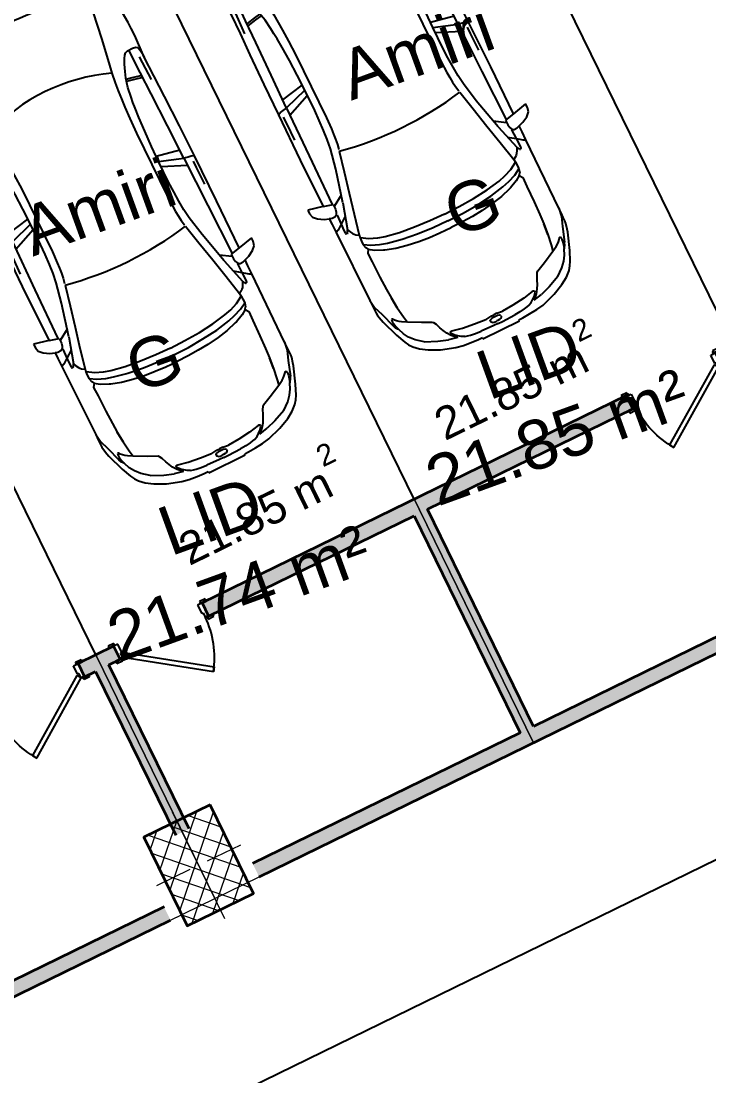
# Model space of a CAD drawing. Header units: metres. Extents: x 7511783 to 7512372, y 4692307 to 4692611.
# Drawn here: x 7512224.05 to 7512229.63, y 4692473.66 to 4692482.22 of the extents above; entities that cross this region are included whole.
import ezdxf

# ---------------------------------------------------------------- set-up
doc = ezdxf.new("R2010")
doc.units = ezdxf.units.M
doc.layers.get('0').update_dxf_attribs({"lineweight": 0})
for name, color, linetype, lineweight in [('A - Fill Zone_Pen_No__156', 165, 'Continuous', 0), ('A - Muret', 7, 'Continuous', 0), ('A - Muret_Pen_No__102', 254, 'Continuous', 0), ('A - Muret_Pen_No__7', 7, 'Continuous', 0), ('A - Pllaka Themel', 7, 'Continuous', 0), ('A - Pllaka Themel_Pen_No__42', 8, 'Continuous', 0), ('A - Shtyllat', 7, 'Continuous', 0), ('A -Polyline_Pen_No__42', 8, 'Continuous', 0), ('ARCHICAD Doors_Pen_No__42', 8, 'Continuous', 0), ('garazhat-netw-amiri - b2', 20, 'Continuous', 0), ('Interior - Furniture _Pen_No__42', 8, 'Continuous', 0), ('Structural - Bearing', 7, 'Continuous', 0), ('Structural - Bearing_Pen_No__20', 1, 'Continuous', 0), ('Structural - Bearing_Pen_No__21', 7, 'Continuous', 0)]:
    doc.layers.add(name, color=color, linetype=linetype, lineweight=lineweight)
doc.styles.add('GENERATED_STYLE_2', font='arialbd.ttf')
doc.styles.get("Standard").update_dxf_attribs({"font": 'arial.ttf'})

# ---------------------------------------------------------------- blocks, each defined once
blk = doc.blocks.new('Slab_2', base_point=(27550, -20500.83535421407))
at = {"layer": 'A - Pllaka Themel_Pen_No__42', "color": 8, "linetype": 'Continuous', "lineweight": 25, "flags": 128}
blk.add_lwpolyline([(27550, -20500.83535421407), (52100, -20500.83535421407), (52100, 1500), (27550, 1500)], close=True, dxfattribs=at)
blk = doc.blocks.new('Door 22')
at = {"layer": 'ARCHICAD Doors_Pen_No__42', "color": 8, "linetype": 'Continuous', "lineweight": 25}
for p, q in [((-260.3921784050518, 393.9747868736185), (-237.4491209510099, 426.7408686451782)), ((349.0569425459581, -32.76608177155968), (-260.3921784050518, 393.9747868736185)), ((-237.4491209510099, 426.7408686451782), (371.9999999999999, 0)), ((-387, 23.99999999999998), (-437, 23.99999999999998)), ((-437, 23.99999999999998), (-437, 4.99999999999999)), ((-437, 4.99999999999999), (-387, 4.99999999999999)), ((-400, 4.99999999999999), (-437, 4.99999999999999)), ((-400, 4.99999999999999), (-437, 4.99999999999999)), ((-375, 4.99999999999999), (-400, 4.99999999999999)), ((-400, 4.99999999999999), (-400, 0)), ((-400, 0), (-400, 4.99999999999999)), ((-400, 0), (-400, 4.99999999999999)), ((-400, 0), (-375, 0)), ((-372.0000000000001, 0), (-400, 0)), ((-400, 0), (-400, -115)), ((-400, -115), (-400, 0)), ((-400, -115), (-400, 0)), ((-387, 4.99999999999999), (-387, 23.99999999999998)), ((-375, 0), (-375, 4.99999999999999)), ((-372.0000000000001, -40), (-372.0000000000001, 0)), ((371.9999999999999, 0), (349.0569425459581, -32.76608177155968)), ((400, 0), (372.0000000000001, 0)), ((372.0000000000001, 0), (372.0000000000001, -40)), ((400, 4.99999999999999), (375, 4.99999999999999)), ((375, 4.99999999999999), (375, 0)), ((375, 0), (400, 0)), ((437, 23.99999999999998), (387, 23.99999999999998)), ((387, 23.99999999999998), (387, 4.99999999999999)), ((387, 4.99999999999999), (437, 4.99999999999999)), ((400, 0), (400, 4.99999999999999)), ((400, 0), (400, 4.99999999999999)), ((400, 0), (400, 4.99999999999999)), ((400, 4.99999999999999), (437, 4.99999999999999)), ((400, 4.99999999999999), (437, 4.99999999999999)), ((400, -115), (400, 0)), ((400, -115), (400, 0)), ((400, -115), (400, 0)), ((437, 4.99999999999999), (437, 23.99999999999998)), ((-360, -40), (-372.0000000000001, -40)), ((-360, -115), (-360, -40)), ((372.0000000000001, -40), (360, -40)), ((360, -40), (360, -115)), ((-387, -115), (-437, -115)), ((-437, -115), (-437, -134)), ((-400, -115), (-437, -115)), ((-400, -115), (-437, -115)), ((-437, -134), (-387, -134)), ((-400, -115), (-360, -115)), ((-387, -134), (-387, -115)), ((360, -115), (400, -115)), ((437, -115), (387, -115)), ((387, -115), (387, -134)), ((387, -134), (437, -134)), ((400, -115), (437, -115)), ((400, -115), (437, -115)), ((437, -134), (437, -115))]:
    blk.add_line(p, q, dxfattribs=at)
blk.add_arc((371.9999999999999, 0), 744, 145, 180, dxfattribs=at)
blk = doc.blocks.new('Door 22_2')
at = {"layer": 'ARCHICAD Doors_Pen_No__42', "color": 8, "linetype": 'Continuous', "lineweight": 25}
for p, q in [((-260.3921784050518, 393.9747868736185), (-237.4491209510099, 426.7408686451782)), ((349.0569425459581, -32.76608177155968), (-260.3921784050518, 393.9747868736185)), ((-237.4491209510099, 426.7408686451782), (371.9999999999999, 0)), ((-437, 0), (-437, 19)), ((-437, 19), (-387, 19)), ((-387, 0), (-437, 0)), ((-400, 0), (-437, 0)), ((-400, 0), (-437, 0)), ((-372.0000000000001, 0), (-400, 0)), ((-400, 0), (-400, -115)), ((-400, 0), (-400, -115)), ((-400, 0), (-400, -115)), ((-387, 19), (-387, 0)), ((-372.0000000000001, -40), (-372.0000000000001, 0)), ((371.9999999999999, 0), (349.0569425459581, -32.76608177155968)), ((400, 0), (372.0000000000001, 0)), ((372.0000000000001, 0), (372.0000000000001, -40)), ((387, 19), (437, 19)), ((387, 0), (387, 19)), ((437, 0), (387, 0)), ((400, -115), (400, 0)), ((400, 0), (400, -115)), ((400, 0), (400, -115)), ((400, 0), (437, 0)), ((400, 0), (437, 0)), ((437, 19), (437, 0)), ((-360, -40), (-372.0000000000001, -40)), ((-360, -115), (-360, -40)), ((372.0000000000001, -40), (360, -40)), ((360, -40), (360, -115)), ((-437, -138.9999999999999), (-437, -120)), ((-437, -120), (-387, -120)), ((-400, -120), (-437, -120)), ((-400, -120), (-437, -120)), ((-387, -138.9999999999999), (-437, -138.9999999999999)), ((-400, -120), (-400, -115)), ((-400, -115), (-375, -115)), ((-400, -115), (-360, -115)), ((-400, -115), (-400, -120)), ((-400, -115), (-400, -120)), ((-375, -120), (-400, -120)), ((-387, -120), (-387, -138.9999999999999)), ((-375, -115), (-375, -120)), ((360, -115), (400, -115)), ((375, -120), (375, -115)), ((375, -115), (400, -115)), ((400, -120), (375, -120)), ((387, -120), (437, -120)), ((387, -138.9999999999999), (387, -120)), ((437, -138.9999999999999), (387, -138.9999999999999)), ((400, -115), (400, -120)), ((400, -115), (400, -120)), ((400, -115), (400, -120)), ((400, -120), (437, -120)), ((400, -120), (437, -120)), ((437, -120), (437, -138.9999999999999))]:
    blk.add_line(p, q, dxfattribs=at)
blk.add_arc((371.9999999999999, 0), 744, 145, 180, dxfattribs=at)
blk = doc.blocks.new('Wall_6', base_point=(37900, -16800.83534970144))
at = {"layer": 'A - Muret_Pen_No__102', "linetype": 'Continuous', "lineweight": 0}
for points in [[(41540.00005364424, -16800.83535141927), (41540.00005364424, -16920.83534970144), (41859.99999988948, -16920.83534970144), (41859.99999988948, -16800.83535141927)], [(46489.99998278386, -16800.83535141927), (42660.00001302424, -16800.83535141927), (42660.00001302424, -16920.83534970144), (46489.99998278386, -16920.83534970144)]]:
    blk.add_hatch(color=254, dxfattribs=at).paths.add_polyline_path(points)
at = {"layer": 'A - Muret_Pen_No__7', "color": 7, "linetype": 'Continuous', "lineweight": 35}
for p, q in [((41540, -16800.83534970144), (41577, -16800.83534970144)), ((41540, -16800.83534970144), (41540, -16915.83534970144)), ((41860, -16800.83534970144), (41823, -16800.83534970144)), ((41860, -16800.83534970144), (41860, -16915.83534970144)), ((42660, -16800.83534970144), (42696.99999999999, -16800.83534970144)), ((42660, -16800.83534970144), (42660, -16915.83534970144)), ((46490, -16800.83534970144), (46453, -16800.83534970144)), ((46490, -16805.83534970144), (46490, -16800.83534970144)), ((46490, -16920.83534970144), (46490, -16805.83534970144)), ((41540, -16915.83534970144), (41540, -16920.83534970144)), ((41540, -16920.83534970144), (41577, -16920.83534970144)), ((41860, -16920.83534970144), (41823, -16920.83534970144)), ((41860, -16915.83534970144), (41860, -16920.83534970144)), ((42660, -16915.83534970144), (42660, -16920.83534970144)), ((42660, -16920.83534970144), (42696.99999999999, -16920.83534970144)), ((46490, -16920.83534970144), (46453, -16920.83534970144))]:
    blk.add_line(p, q, dxfattribs=at)
at = {"layer": 'A - Muret_Pen_No__7', "color": 7, "linetype": 'Continuous', "lineweight": 35, "flags": 128}
for points in [[(41860.00003576282, -16800.83534970144), (41540.00005364424, -16800.83534970144)], [(46490.00009834775, -16800.83534970144), (42659.99999105929, -16800.83534970144)], [(41540.00005364424, -16920.83534970144), (41640, -16920.83534970144)], [(41760, -16920.83534970144), (41860.00003576282, -16920.83534970144)], [(42659.99999105929, -16920.83534970144), (44515, -16920.83534970144)], [(44635, -16920.83534970144), (46490.00009834775, -16920.83534970144)]]:
    blk.add_lwpolyline(points, dxfattribs=at)
at = {"layer": 'ARCHICAD Doors_Pen_No__42', "color": 8, "linetype": 'Continuous', "lineweight": 25, "xscale": -1, "zscale": 1000, "rotation": 180}
for name, p in [('Door 22', (41140, -16915.83534970144)), ('Door 22_2', (46890, -16920.83534970144))]:
    blk.add_blockref(name, p, dxfattribs=at)
at = {"layer": 'ARCHICAD Doors_Pen_No__42', "color": 8, "linetype": 'Continuous', "lineweight": 25, "zscale": 1000, "rotation": 180}
blk.add_blockref('Door 22', (42260, -16915.83534970144), dxfattribs=at)
blk = doc.blocks.new('Wall_8', base_point=(41700, -16800.83534970144))
at = {"layer": 'A - Muret_Pen_No__102', "linetype": 'Continuous', "lineweight": 0}
blk.add_hatch(color=254, dxfattribs=at).paths.add_polyline_path([(41640, -16920.83534970144), (41640, -18400.83597085249), (41760, -18400.83597085249), (41760, -16920.83534970144)])
at = {"layer": 'A - Muret_Pen_No__7', "color": 7, "linetype": 'Continuous', "lineweight": 35, "flags": 128}
for points in [[(41640, -16920.83534970144), (41640, -18400.83597085249)], [(41760, -18400.83597085249), (41760, -16920.83534970144)]]:
    blk.add_lwpolyline(points, dxfattribs=at)
blk = doc.blocks.new('Wall_9', base_point=(44575, -16800.83534970144))
at = {"layer": 'A - Muret_Pen_No__102', "linetype": 'Continuous', "lineweight": 0}
blk.add_hatch(color=254, dxfattribs=at).paths.add_polyline_path([(44515, -16920.83534970144), (44515, -18880.83534970144), (44635, -18880.83534970144), (44635, -16920.83534970144)])
at = {"layer": 'A - Muret_Pen_No__7', "color": 7, "linetype": 'Continuous', "lineweight": 35, "flags": 128}
for points in [[(44515, -16920.83534970144), (44515, -18880.83534970144)], [(44635, -18880.83534970144), (44635, -16920.83534970144)]]:
    blk.add_lwpolyline(points, dxfattribs=at)
blk = doc.blocks.new('Wall_36', base_point=(28500.00000000001, -19000.83534970144))
at = {"layer": 'A - Muret_Pen_No__102', "linetype": 'Continuous', "lineweight": 0}
for points in [[(41299.99994887647, -18880.83533003146), (38700, -18880.83533003146), (38700, -19000.83597085249), (41299.99994887647, -19000.83597085249)], [(42099.99999057299, -18880.83533003146), (42099.99999057299, -19000.83597085249), (47049.99995306129, -19000.83597085249), (47049.99995306129, -18880.83533003146)]]:
    blk.add_hatch(color=254, dxfattribs=at).paths.add_polyline_path(points)
at = {"layer": 'A - Muret_Pen_No__7', "color": 7, "linetype": 'Continuous', "lineweight": 35, "flags": 128}
for points in [[(41300, -18880.83534970144), (38700, -18880.83534970144)], [(44515, -18880.83534970144), (42100, -18880.83534970144)], [(47050, -18880.83534970144), (44635, -18880.83534970144)], [(38700.00000000001, -19000.83534970144), (41300.00000000002, -19000.83534970144)], [(42100.00000000001, -19000.83534970144), (47050.00000000002, -19000.83534970144)]]:
    blk.add_lwpolyline(points, dxfattribs=at)
blk = doc.blocks.new('Column_40', base_point=(-63790.96833503789, 193236.8082159659))
at = {"layer": 'Structural - Bearing', "linetype": 'Continuous', "lineweight": 0}
h = blk.add_hatch(dxfattribs=at)
h.set_pattern_fill('CONCRETE_BLOCK', color=18, style=0, pattern_type=2)
h.set_pattern_definition([(44.99999999999998, (0, 0), (-91.92387818248316, 91.92387818248324), []), (135.0000000000001, (0, 0), (91.9238781824829, 91.92387818248349), [])])
h.paths.add_polyline_path([(-63490.96833503789, 193636.8082159659), (-64090.96833503788, 193636.8082159659), (-64090.96833503788, 192836.8082159659), (-63490.96833503789, 192836.8082159659)])
at = {"layer": 'Structural - Bearing_Pen_No__20', "color": 1, "linetype": 'Continuous', "lineweight": 0}
for p, q in [((-63790.96833503789, 193316.8082159659), (-63790.96833503789, 193716.8082159659)), ((-63870.96833503788, 193236.8082159659), (-64170.96833503788, 193236.8082159659)), ((-63710.96833503789, 193236.8082159659), (-63410.96833503788, 193236.8082159659)), ((-63790.96833503789, 193156.8082159659), (-63790.96833503789, 192756.8082159659))]:
    blk.add_line(p, q, dxfattribs=at)
blk.add_point((-63790.96833503789, 193236.8082159659), dxfattribs=at)
at = {"layer": 'Structural - Bearing_Pen_No__21', "color": 7, "linetype": 'Continuous', "lineweight": 35, "flags": 128}
blk.add_lwpolyline([(-63490.96833503789, 193636.8082159659), (-64090.96833503788, 193636.8082159659), (-64090.96833503788, 192836.8082159659), (-63490.96833503789, 192836.8082159659)], close=True, dxfattribs=at)
blk = doc.blocks.new('Car 05 22')
at = {"layer": 'Interior - Furniture _Pen_No__42', "color": 8, "linetype": 'Continuous', "lineweight": 25}
for p, q in [((1961.117547741, 983.221158223), (1928.938242309, 983.221158223)), ((1928.938242309, 983.221158223), (1957.843908175, 858.0544967500001)), ((1996.903176747, 974.9060932165999), (1961.117547741, 983.221158223)), ((2026.89661068, 945.007687052), (1996.903176747, 974.9060932165999)), ((2054.5732194, 897.577022836), (2026.89661068, 945.007687052)), ((856.5325990199999, 856.169707455), (590.7241636140001, 851.6786068920001)), ((1129.8609284, 858.5331077519999), (856.5325990199999, 856.169707455)), ((1129.8609284, 858.5331077519999), (1120.69723063, 838.160005195)), ((1536.1071561, 860.3802508980001), (1129.8609284, 858.5331077519999)), ((1957.843908175, 858.0544967500001), (1536.1071561, 860.3802508980001)), ((1957.84390817, 858.0544967500001), (1977.22141076, 777.427813481)), ((2067.91700908, 857.6794056350001), (2054.5732194, 897.577022836)), ((2119.91703998, 857.4374531180001), (2067.91700908, 857.6794056350001)), ((2075.28112592, 835.6608695470001), (2067.91700908, 857.6794056350001)), ((2193.165590015, 856.4504063259001), (2119.91703998, 857.4374531180001)), ((2182.27381684, 834.081841238), (2193.16559002, 856.4504063260001)), ((2808.01466132, 852.5547640039999), (2193.165590015, 856.4504063259001)), ((-706.3378894982, 775.7872218095), (-757.6903274910002, 747.022066986)), ((-585.227090103, 801.027979058), (-706.3378894982, 775.7872218095)), ((-626.571782751, 772.4860242179999), (-664.8727541800001, 760.961322365)), ((-594.8871138119998, 778.4895580349998), (-626.571782751, 772.4860242179999)), ((-483.1389679684001, 817.2581826864), (-585.227090103, 801.027979058)), ((-372.3345973750002, 830.229933465), (-483.1389679684001, 817.2581826864)), ((-251.752794228, 841.043733947), (-372.3345973750002, 830.229933465)), ((-168.2198443133, 844.6061713611999), (-251.752794228, 841.043733947)), ((-78.35772569479998, 850.6357850930001), (-168.2198443133, 844.6061713611999)), ((-24.036324899, 852.2918850640001), (-78.35772569479998, 850.6357850930001)), ((40.3182760438, 852.3336850629998), (-24.036324899, 852.2918850640001)), ((230.8030912739, 845.5192631063), (40.3182760438, 852.3336850629998)), ((124.560977278, 791.3967861309999), (129.0398444, 820.4687779309999)), ((125.693926866, 743.8968737240001), (124.560977278, 791.3967861309999)), ((129.0398444, 820.4687779309999), (138.886242882, 832.3883788069998)), ((138.886242882, 832.3883788069998), (165.168377873, 840.275885275)), ((165.168377873, 840.275885275), (194.733578306, 844.324685204)), ((194.733578306, 844.324685204), (230.803091274, 845.519263106)), ((210.873013229, 809.2317387879999), (418.0703055720001, 816.1926024380003)), ((400.0158099590001, 847.596806379), (230.8030912739, 845.5192631063)), ((590.7241636140001, 851.6786068920001), (400.0158099590001, 847.596806379)), ((1108.59023357, 773.98329714), (813.627009446, 769.327996556)), ((1036.25651944, 772.8416796290002), (996.5002997029998, 578.7916468290002)), ((1041.96657906, 578.0240872360001), (1107.56627095, 773.967136299)), ((1173.32542975, 774.895061201), (1090.33970038, 577.89253068)), ((1115.14443198, 808.948201529), (1108.59023357, 773.98329714)), ((1108.59023357, 773.98329714), (1537.61805657, 780.025947399)), ((1119.51383092, 833.2672045809999), (1115.14443198, 808.948201529)), ((1120.16623076, 836.3248049650001), (1119.51383092, 833.2672045809999)), ((1120.69723063, 838.160005195), (1120.16623076, 836.3248049650001)), ((1162.63563846, 830.4777734580001), (1220.13025657, 829.0713745190002)), ((1220.13025657, 829.0713745190002), (1369.65750367, 831.489072695)), ((1537.61805657, 780.025611521), (1974.99295641, 786.0764425990001)), ((1939.15395607, 686.22492547), (1995.917261, 777.427813481)), ((1977.22141076, 777.427813481), (2019.59119012, 777.427813481)), ((2019.59119012, 777.427813481), (2044.48611622, 783.069509224)), ((2044.48611622, 783.069509224), (2063.35562216, 792.2740022800001)), ((2063.35562216, 792.2740022800001), (2070.42572439, 799.8521965630001)), ((2068.68333559, 787.696981005), (2065.39356605, 794.4584027669999)), ((2068.68333559, 787.696981005), (2148.02030692, 790.4828861469999)), ((2070.42572439, 799.8521965630001), (2075.2191259, 809.3983893609999)), ((2075.2191259, 809.3983893609999), (2075.28112592, 835.6608695470001)), ((2106.51930118, 732.1586113790001), (2148.02030692, 790.4828861469999)), ((2148.02030692, 790.4828861469999), (2166.81146925, 813.814537484)), ((2148.02030692, 790.4828861469999), (2205.61920777, 792.204186117)), ((2166.81146925, 813.814537484), (2182.27381684, 834.081841238)), ((2205.61920777, 792.204186117), (2227.21980808, 791.0038861380001)), ((2234.36910819, 773.9630864369999), (2226.59190807, 769.8828865080001)), ((2227.21980808, 791.0038861380001), (2232.61990816, 790.029986155)), ((2232.61990816, 790.029986155), (2237.93539134, 787.2871225249999)), ((2238.46067648, 776.864360243), (2234.36910819, 773.9630864369999)), ((2240.81890828, 784.03918626), (2237.93539134, 787.2871225249999)), ((2238.46067648, 776.864360243), (2240.85090828, 780.5209863219999)), ((2240.85090828, 780.5209863219999), (2240.81890828, 784.03918626)), ((2855.711363900001, 852.6327640009998), (2808.01466132, 852.5547640039999)), ((2808.01466132, 852.5547640039999), (2876.86636504, 843.317264394)), ((2891.44016583, 852.5287640049999), (2855.711363900001, 852.6327640009998)), ((2876.86636504, 843.317264394), (2954.16376923, 813.731165643)), ((2922.51356751, 852.034364026), (2891.44016583, 852.5287640049999)), ((2904.11849592, 832.8863289209997), (2905.06820589, 832.8379901159999)), ((2945.17226874, 849.4061641369999), (2922.51356751, 852.034364026)), ((2989.61447115, 839.6482645490003), (2945.17226874, 849.4061641369999)), ((2954.16376923, 813.731165643), (3075.78877375, 774.6896785450001)), ((3013.55027244, 833.064864827), (2989.61447115, 839.6482645490003)), ((3154.26138006, 782.5577669589998), (3013.55027244, 833.064864827)), ((3100.48402088, 763.1120866269999), (3075.78877375, 774.6896785450001)), ((3235.883818752, 747.6101556219), (3154.26138006, 782.5577669589998)), ((-784.8200333720001, 721.8124613509999), (-815.0478655078, 667.7598955197002)), ((-757.6903274910002, 747.022066986), (-784.8200333720001, 721.8124613509999)), ((-729.425104913, 716.3992494200002), (-750.577082573, 669.7773949330001)), ((-701.0941271610001, 743.2591195180001), (-729.425104913, 716.3992494200002)), ((-664.8727541800001, 760.961322365), (-701.0941271610001, 743.2591195180001)), ((327.3887276080001, 761.920895626), (125.394377448, 756.455747737)), ((132.429139117, 722.8048827370001), (125.693926866, 743.8968737240001)), ((146.670770152, 710.6062742990001), (132.429139117, 722.8048827370001)), ((171.252864179, 696.6287725440001), (146.670770152, 710.6062742990001)), ((212.566754139, 676.5412700230002), (171.252864179, 696.6287725440001)), ((521.9507803269998, 764.6728959719999), (327.3887276080001, 761.920895626)), ((355.2943663540001, 762.315609428), (339.1227247570001, 683.1192857359999)), ((373.4006373970002, 762.5717151969999), (357.2289958010001, 683.375391506)), ((813.627009446, 769.327996556), (521.9507803269998, 764.6728959719999)), ((2000.39650233, 701.591770694), (1730.35620914, 633.8338533080002)), ((2000.39650233, 701.591770694), (2213.53100788, 762.9814866290001)), ((2122.045506540001, 659.9572884350001), (2293.79610906, 697.6509877739999)), ((2226.59190807, 769.8777067159999), (2213.53100788, 762.9814866290001)), ((2213.53100788, 762.9814866290001), (2238.34670825, 752.240186817)), ((2238.34670825, 752.240186817), (2258.53170854, 739.717487037)), ((2258.53170854, 739.717487037), (2269.0398087, 731.086787188)), ((2269.0398087, 731.086787188), (2278.83550884, 721.965087348)), ((2278.83550884, 721.965087348), (2293.79610906, 697.6509877739999)), ((2293.79610906, 697.6509877739999), (2317.1870094, 700.7385877199999)), ((2293.79610906, 697.6386630720001), (2293.79610906, 697.6509877739999)), ((2317.1870094, 700.7385877199999), (2345.74280982, 702.7498876850001)), ((2355.134199750001, 639.912801441), (2317.1870094, 700.7385877199999)), ((2345.74280982, 702.7498876850001), (2378.929310310001, 702.0184876970001)), ((2410.10490185, 649.1086815510001), (2378.929310310001, 702.0184876970001)), ((2378.929310310001, 702.0184876970001), (2410.57231077, 694.2028878339999)), ((2410.57231077, 694.2028878339999), (2410.58631694, 694.1782473540001)), ((2428.73881104, 681.7061880529999), (2410.57231077, 694.2028878339999)), ((2428.73881104, 681.7061880529999), (2457.25830016, 700.035535323)), ((2457.25830016, 700.035535323), (2535.4819126, 697.9905877680001)), ((2535.422612600001, 697.9916562040003), (2673.21491462, 695.5089878119999)), ((2535.46586986, 697.9894090810001), (2535.4819126, 697.988971943)), ((2673.21491462, 695.5089878119999), (2787.200816290001, 691.4809878819998)), ((2787.200816290001, 691.4809878819998), (2868.415817480001, 687.223087957)), ((2868.395882330001, 687.22488671), (2959.72331881, 678.984388101)), ((2959.72331881, 678.984388101), (2868.415817480001, 687.1969879569999)), ((3022.47491973, 758.305686711), (3023.66221975, 762.4851866380001)), ((3024.49924208, 753.7186598590001), (3022.47491973, 758.305686711)), ((3023.66221975, 762.4851866380001), (3034.64521991, 765.0503865930001)), ((3037.91041996, 743.452886971), (3024.49924208, 753.7186598590001)), ((3034.64521991, 765.0503865930001), (3046.93432009, 763.817386614)), ((3050.61522015, 730.6688871950001), (3037.91041996, 743.452886971)), ((3046.93432009, 763.817386614), (3060.9451203, 762.9292866300001)), ((3064.50712035, 714.6457874760001), (3050.61522015, 730.6688871950001)), ((3060.9451203, 762.9292866300001), (3089.85712072, 757.3861867269998)), ((3076.97452053, 697.807687771), (3064.50712035, 714.6457874760001)), ((3100.00912087, 656.556188494), (3076.97452053, 697.807687771)), ((3089.85712072, 757.3861867269998), (3108.43932099, 751.4304868319999)), ((3114.13862108, 753.3111867989999), (3100.48402088, 763.1120866269999)), ((3108.43932099, 751.4304868319999), (3122.8656212, 746.4359869189999)), ((3122.8656212, 746.4359869189999), (3114.13862108, 753.3111867989999)), ((3170.0706946, 726.5554905960001), (3122.8656212, 746.4359869189999)), ((3211.69204952, 701.0151137130001), (3170.0706946, 726.5554905960001)), ((3254.25934432, 663.1775183300001), (3211.69204952, 701.0151137130001)), ((3269.07948628, 728.3294692490001), (3235.883818752, 747.6101556219)), ((3298.56678787, 705.6390702070001), (3269.07948628, 728.3294692490001)), ((3337.33388997, 663.3806719909999), (3298.56678787, 705.6390702070001)), ((-815.0478655078, 667.7598955197002), (-855.0523550635, 511.0116477078998)), ((-768.2719792499998, 602.2788720830002), (-782.764796709, 510.0106247469999)), ((-768.2719792499998, 602.2788720830002), (-750.577082573, 669.7773949330001)), ((-764.3441764490001, 617.261773195), (-665.728145997, 623.9546285630003)), ((-665.728145997, 623.9546285630003), (-500.877431885, 634.180288886)), ((-500.877431885, 634.180288886), (-383.0238853850001, 641.9613403830001)), ((-383.0238853850001, 641.9613403830001), (-274.220886173, 631.318400078)), ((-274.220886173, 631.318400078), (-56.404854203, 600.536895199)), ((-56.404854203, 600.536895199), (145.941775497, 566.5900898169999)), ((266.3151410770001, 654.566867265), (212.566754139, 676.5412700230002)), ((319.4903281550001, 636.426864989), (266.3151410770001, 654.566867265)), ((392.7088835140001, 617.8124267930001), (319.4903281550001, 636.426864989)), ((339.1227247570001, 683.1192857359999), (329.5580559370001, 633.8673348859999)), ((357.2289958010001, 683.375391506), (346.76505809, 629.492778784)), ((474.8166917820001, 607.1053878569999), (392.7088835140001, 617.8124267930001)), ((521.3449804749999, 601.6186871690002), (474.8166917820001, 607.1053878569999)), ((569.9935686519999, 596.8381865689998), (521.3449804749999, 601.6186871690002)), ((1562.00595611, 600.596478384), (1483.8761315, 590.1361862749999)), ((1730.35620914, 633.8338533080002), (1562.00595611, 600.596478384)), ((1779.61280153, 581.7538898049997), (1952.84760406, 621.338789111)), ((1952.84760406, 621.338789111), (2122.045506540001, 659.9572884350001)), ((2379.77420337, 575.387091212), (2355.13301598, 639.9159014410001)), ((2436.02871163, 583.2244924540001), (2410.10490185, 649.1086815510001)), ((2428.77597173, 681.700745325), (2428.73881104, 681.7061880529999)), ((2428.77597173, 681.700745325), (2456.66545813, 639.8418234830003)), ((2456.66545813, 639.8418234830003), (2487.236391870001, 574.2621729599999)), ((2959.72331881, 678.984388101), (3047.2313201, 666.2002883250001)), ((3047.20992906, 666.2041971140001), (3100.00912087, 656.556188494)), ((3152.92075342, 553.873393456), (3100.00912087, 656.556188494)), ((3301.867263790001, 602.80900872), (3254.25934432, 663.1775183300001)), ((3301.867263790001, 602.80900872), (3346.015513130001, 501.4217980699999)), ((3374.49419199, 603.583974516), (3337.33388997, 663.3806719909999)), ((3418.40079436, 512.7439783509999), (3374.49419199, 603.583974516)), ((145.941775497, 566.5900898169999), (233.261172115, 552.312592089)), ((233.261172115, 552.312592089), (315.3092800730001, 541.359190513)), ((315.2936019620001, 541.3606176840001), (384.2945810830001, 535.0794906230001)), ((384.2815104790001, 535.080362318), (454.174320738, 530.4191213629999)), ((454.170282107, 530.4193907049998), (526.242583163, 526.2868907769997)), ((526.2331313149998, 526.2873073839999), (627.7018846490002, 521.814890855)), ((652.59274858, 590.9845858339997), (569.9935686519999, 596.8381865689998)), ((627.698546207, 521.8149872519999), (756.75876515, 518.0884218199999)), ((772.8388193580001, 584.9903850819998), (652.59274858, 590.9845858339997)), ((756.75876515, 518.0884218199999), (1322.62824821, 518.052230308)), ((907.2666866909999, 580.298084493), (772.8388193580001, 584.9903850819998)), ((1041.96657906, 578.0240872360001), (907.2666866909999, 580.298084493)), ((1227.79815085, 577.5186957939999), (1041.96657906, 578.0240872360001)), ((1316.09897866, 580.475793563), (1227.79815085, 577.5186957939999)), ((1403.02450604, 584.4121905939998), (1316.09897866, 580.475793563)), ((1322.62824821, 518.052230308), (1420.49779626, 521.652890858)), ((1483.8761315, 590.1361862749999), (1403.02450604, 584.4121905939998)), ((1420.49066257, 521.652523245), (1466.64156934, 524.030772681)), ((1466.62639694, 524.0299908169999), (1510.87647584, 527.594696836)), ((1510.85529759, 527.5929907539999), (1554.25309822, 533.0576906580001)), ((1554.25309822, 533.0576906580001), (1596.82961355, 540.969674969)), ((1597.28918852, 541.1774857889999), (1596.65116701, 540.8889849259999)), ((1610.72419049, 544.0665862469999), (1779.61280153, 581.7538898049997)), ((2397.334105950001, 514.2584815219999), (2379.77250853, 575.3929912130001)), ((2419.31580918, 395.7362626700001), (2397.33316008, 514.2635815229997)), ((2453.63941421, 521.616582688), (2436.02871163, 583.2244924540001)), ((2477.61661773, 401.0764635800001), (2453.63941421, 521.616582688)), ((2487.236391870001, 574.2621729599999), (2491.79934275, 562.0052962960001)), ((2491.79994982, 562.0052962960001), (2517.90263133, 477.034766618)), ((3189.62073735, 475.569766106), (3152.92075342, 553.873393456)), ((-855.0523550635, 511.0116477078998), (-874.6778528530002, 344.9579771100001)), ((-782.7621654889999, 510.027376359), (-794.5333543099999, 390.6265818930001)), ((2517.90263133, 477.034766618), (2537.54372273, 384.0810341510001)), ((3199.39883308, 466.7584630290001), (3189.62073735, 475.569766106)), ((3220.69886845, 454.388540188), (3199.39883308, 466.7584630290001)), ((3256.10680826, 439.2417534179999), (3220.67662376, 454.4014587129999)), ((3288.390194130001, 425.101248479), (3256.10680826, 439.2417534179999)), ((3346.015513130001, 501.4217980699999), (3374.297465860001, 419.557472908)), ((3457.47689648, 393.0984834030001), (3418.40079436, 512.7439783509999)), ((-874.6778528530002, 344.9579771100001), (-882.944054645, 194.680643518)), ((-794.5333543099999, 390.6265818930001), (-802.4328468090001, 258.715288008)), ((2433.73206705, 266.091642182), (2419.31580918, 395.7362626700001)), ((2493.88922012, 269.050242651), (2477.61661773, 401.0764635800001)), ((2537.54372273, 384.0810341510001), (2551.45611664, 285.6281997640001)), ((3319.36158057, 408.41284265), (3288.390194130001, 425.101248479)), ((3353.46269085, 384.2512837760001), (3319.36158057, 408.41284265)), ((3321.23357975, 370.497229407), (3320.99727986, 362.132926485)), ((3320.99727986, 362.132926485), (3338.31527228, 276.8564967000001)), ((3324.654278260001, 377.297531782), (3321.23357975, 370.497229407)), ((3328.30797666, 379.591332583), (3324.654278260001, 377.297531782)), ((3338.468372210001, 379.4523325350001), (3328.30797666, 379.591332583)), ((3363.640761200001, 357.811724976), (3338.468372210001, 379.4523325350001)), ((3377.182392130001, 359.9734848010001), (3353.46269085, 384.2512837760001)), ((3396.66521323, 315.8049103040001), (3363.640761200001, 357.811724976)), ((3391.09039087, 344.247647689), (3374.297465860001, 419.557472908)), ((3391.09039087, 344.247647689), (3377.182392130001, 359.9734848010001)), ((3468.34279707, 330.9338860280001), (3457.47689648, 393.0984834030001)), ((-802.4328468090001, 258.715288008), (-806.8131426489999, 124.936494209)), ((2441.61713002, 131.955220918), (2433.73181129, 266.093942182)), ((2503.10292147, 133.173421111), (2493.88922012, 269.050242651)), ((2551.45611664, 285.6281997640001), (2559.71041303, 193.693567653)), ((3338.31527228, 276.8564967000001), (3351.882966340001, 172.661960307)), ((3408.0703938, 289.3779877820001), (3396.66521323, 315.8049103040001)), ((3408.0703938, 289.3779877820001), (3413.77629411, 267.259988716)), ((3413.77548775, 267.2641933500001), (3418.45445829, 242.866384828)), ((3474.4914974, 263.721088865), (3468.34279707, 330.9338860280001)), ((3478.33319761, 199.917191559), (3474.4914974, 263.721088865)), ((-882.944054645, 194.680643518), (-885.3767076889999, 0)), ((2559.71041303, 193.693567653), (2564.38081099, 101.185635342)), ((3351.882966340001, 172.661960307), (3358.343763510001, 75.87012649980001)), ((3418.452194370001, 242.878189745), (3424.044894670001, 200.723791525)), ((3424.044894670001, 200.723791525), (3427.72848251, 152.023715234)), ((3479.35651311, 164.9481933352), (3478.33319761, 199.917191559)), ((-806.8131426489999, 124.936494209), (-808.0470753050001, 0)), ((2444.0197128, -0.0273000043277), (2441.61701245, 131.957220918)), ((2506.01959488, -3.86e-13), (2503.10292147, 133.173421111)), ((2564.38081099, 101.185635342), (2566.01761027, -0.00610000213065)), ((3432.36383112, 39.98011396419999), (3427.72848251, 152.023715234)), ((3489.519598210001, 164.9481933352), (3479.35651311, 164.9481933352)), ((3489.519598210001, -164.9481933352), (3489.519598210001, 164.9481933352)), ((-885.3767076889999, 0), (-882.944054645, -194.680643518)), ((-806.8131426489999, -124.936494209), (-808.0470753050001, 1.477e-13)), ((2444.0197128, 0.0273000043271), (2441.61701245, -131.957220918)), ((2564.38081099, -101.185635342), (2566.01761027, 0.00610000212997)), ((3353.95786543, 27.8932505984), (3358.343763510001, 75.87012649980001)), ((3353.95786543, 27.8932505984), (3353.95786543, -0.7649002671629999)), ((3353.95786543, -27.8932505984), (3353.95786543, 0.7649002671619999)), ((3370.89075802, 11.74110410089999), (3370.32315827, -0.7649002671629999)), ((3370.89075802, -11.74110410089999), (3370.32315827, 0.7649002671619999)), ((3372.49235732, 23.6550082622), (3370.89075802, 11.74110410089999)), ((3376.267285060001, 38.99395092400001), (3372.49235732, 23.6550082622)), ((3381.98685317, 46.5714162664), (3376.267285060001, 38.99395092400001)), ((3386.21005132, 48.3522168884), (3381.98685317, 46.5714162664)), ((3386.21005132, 48.3522168884), (3394.28954778, 48.3522168884)), ((3398.51284593, 46.5714162664), (3394.28954778, 48.3522168884)), ((3404.23226311, 38.99375151340001), (3398.51284593, 46.5714162664)), ((3404.23226311, 38.99375151340001), (3408.00714178, 23.6550082622)), ((3408.00714178, 23.6550082622), (3409.766541010001, 8.055102813469999)), ((3409.766541010001, 8.055102813469999), (3409.766541010001, -4.961e-13)), ((3431.76949509, 57.3729975776), (3431.76949509, 56.7710829698)), ((3432.04453126, -0.0109000038072), (3432.36383112, 39.98011396419999)), ((3432.04453126, 0.0109000038063), (3432.36383112, -39.98011396419999)), ((2506.01959488, -2.78e-13), (2503.10292147, -133.173421111)), ((3351.882966340001, -172.661960307), (3358.343763510001, -75.87012649980001)), ((3353.95786543, -27.8932505984), (3358.343763510001, -75.87012649980001)), ((3372.49235732, -23.6550082622), (3370.89075802, -11.74110410089999)), ((3376.267285060001, -38.99395092400001), (3372.49235732, -23.6550082622)), ((3381.98685317, -46.5714162664), (3376.267285060001, -38.99395092400001)), ((3386.21005132, -48.3522168884), (3381.98685317, -46.5714162664)), ((3386.21005132, -48.3522168884), (3394.28954778, -48.3522168884)), ((3398.51284593, -46.5714162664), (3394.28954778, -48.3522168884)), ((3404.23226311, -38.99375151340001), (3398.51284593, -46.5714162664)), ((3404.23226311, -38.99375151340001), (3408.00714178, -23.6550082622)), ((3408.00714178, -23.6550082622), (3409.766541010001, -8.055102813469999)), ((3409.766541010001, -8.055102813469999), (3409.766541010001, -3.892e-13)), ((3432.36383112, -39.98011396419999), (3427.72848251, -152.023715234)), ((3431.76949509, -57.3729975776), (3431.76949509, -56.7710829698)), ((-802.4328468090001, -258.715288008), (-806.8131426489999, -124.936494209)), ((2441.61713002, -131.955220918), (2433.73181129, -266.093942182)), ((2503.10292147, -133.173421111), (2493.88922012, -269.050242651)), ((2559.71041303, -193.693567653), (2564.38081099, -101.185635342)), ((3424.044894670001, -200.723791525), (3427.72848251, -152.023715234)), ((3478.33319761, -199.917191559), (3479.35651311, -164.9481933352)), ((3479.35651311, -164.9481933352), (3489.519598210001, -164.9481933352)), ((-882.944054645, -194.680643518), (-874.6778528530002, -344.9579771100001)), ((2551.45611664, -285.6281997640001), (2559.71041303, -193.693567653)), ((3338.31527228, -276.8564967000001), (3351.882966340001, -172.661960307)), ((3413.77548775, -267.2641933500001), (3418.45445829, -242.866384828)), ((3418.452194370001, -242.878189745), (3424.044894670001, -200.723791525)), ((3474.4914974, -263.721088865), (3478.33319761, -199.917191559)), ((-794.5333543099999, -390.6265818930001), (-802.4328468090001, -258.715288008)), ((2433.73206705, -266.091642182), (2419.31580918, -395.7362626700001)), ((2493.88922012, -269.050242651), (2477.61661773, -401.0764635800001)), ((2537.54372273, -384.0810341510001), (2551.45611664, -285.6281997640001)), ((3320.99727986, -362.132926485), (3338.31527228, -276.8564967000001)), ((3396.66521323, -315.8049103040001), (3363.640761200001, -357.811724976)), ((3408.0703938, -289.3779877820001), (3396.66521323, -315.8049103040001)), ((3408.0703938, -289.3779877820001), (3413.77629411, -267.259988716)), ((3457.47689648, -393.0984834030001), (3468.34279707, -330.9338860280001)), ((3468.34279707, -330.9338860280001), (3474.4914974, -263.721088865)), ((-874.6778528530002, -344.9579771100001), (-855.0523550635, -511.0116477078998)), ((-782.7621654889999, -510.027376359), (-794.5333543099999, -390.6265818930001)), ((2419.31580918, -395.7362626700001), (2397.33316008, -514.2635815229997)), ((2477.61661773, -401.0764635800001), (2453.63941421, -521.616582688)), ((2517.90263133, -477.034766618), (2537.54372273, -384.0810341510001)), ((3288.390194130001, -425.101248479), (3256.10680826, -439.2417534179999)), ((3319.36158057, -408.41284265), (3288.390194130001, -425.101248479)), ((3353.46269085, -384.2512837760001), (3319.36158057, -408.41284265)), ((3321.23357975, -370.497229407), (3320.99727986, -362.132926485)), ((3324.654278260001, -377.297531782), (3321.23357975, -370.497229407)), ((3328.30797666, -379.591332583), (3324.654278260001, -377.297531782)), ((3338.468372210001, -379.4523325350001), (3328.30797666, -379.591332583)), ((3363.640761200001, -357.811724976), (3338.468372210001, -379.4523325350001)), ((3346.015513130001, -501.4217980699999), (3374.297465860001, -419.557472908)), ((3377.182392130001, -359.9734848010001), (3353.46269085, -384.2512837760001)), ((3391.09039087, -344.247647689), (3374.297465860001, -419.557472908)), ((3391.09039087, -344.247647689), (3377.182392130001, -359.9734848010001)), ((3418.40079436, -512.7439783509999), (3457.47689648, -393.0984834030001)), ((-855.0523550635, -511.0116477078998), (-815.0478655078, -667.7598955197002)), ((-768.2719792499998, -602.2788720830002), (-782.764796709, -510.0106247469999)), ((2491.79994982, -562.0052962960001), (2517.90263133, -477.034766618)), ((3189.62073735, -475.569766106), (3152.92075342, -553.873393456)), ((3199.39883308, -466.7584630290001), (3189.62073735, -475.569766106)), ((3220.69886845, -454.388540188), (3199.39883308, -466.7584630290001)), ((3256.10680826, -439.2417534179999), (3220.67662376, -454.4014587129999)), ((3301.867263790001, -602.80900872), (3346.015513130001, -501.4217980699999)), ((3374.49419199, -603.583974516), (3418.40079436, -512.7439783509999)), ((-56.404854203, -600.536895199), (145.941775497, -566.5900898169999)), ((145.941775497, -566.5900898169999), (233.261172115, -552.312592089)), ((233.261172115, -552.312592089), (315.3092800730001, -541.359190513)), ((315.2936019620001, -541.3606176840001), (384.2945810830001, -535.0794906230001)), ((384.2815104790001, -535.080362318), (454.174320738, -530.4191213629999)), ((454.170282107, -530.4193907049998), (526.242583163, -526.2868907769997)), ((569.9935686519999, -596.8381865689998), (521.3449804749999, -601.6186871690002)), ((526.2331313149998, -526.2873073839999), (627.7018846490002, -521.814890855)), ((652.59274858, -590.9845858339997), (569.9935686519999, -596.8381865689998)), ((627.698546207, -521.8149872519999), (756.75876515, -518.0884218199999)), ((772.8388193580001, -584.9903850819998), (652.59274858, -590.9845858339997)), ((756.75876515, -518.0884218199999), (1322.62824821, -518.052230308)), ((907.2666866909999, -580.298084493), (772.8388193580001, -584.9903850819998)), ((1041.96657906, -578.0240872360001), (907.2666866909999, -580.298084493)), ((1036.25651944, -772.8416796290002), (996.5002997029998, -578.7916468290002)), ((1227.79815085, -577.5186957939999), (1041.96657906, -578.0240872360001)), ((1041.96657906, -578.0240872360001), (1107.56627095, -773.967136299)), ((1173.32542975, -774.895061201), (1090.33970038, -577.89253068)), ((1316.09897866, -580.475793563), (1227.79815085, -577.5186957939999)), ((1403.02450604, -584.4121905939998), (1316.09897866, -580.475793563)), ((1322.62824821, -518.052230308), (1420.49779626, -521.652890858)), ((1483.8761315, -590.1361862749999), (1403.02450604, -584.4121905939998)), ((1420.49066257, -521.652523245), (1466.64156934, -524.030772681)), ((1466.62639694, -524.0299908169999), (1510.87647584, -527.594696836)), ((1562.00595611, -600.596478384), (1483.8761315, -590.1361862749999)), ((1510.85529759, -527.5929907539999), (1554.25309822, -533.0576906580001)), ((1554.25309822, -533.0576906580001), (1596.82961355, -540.969674969)), ((1597.28918852, -541.1774857889999), (1596.65116701, -540.8889849259999)), ((1610.72419049, -544.0665862469999), (1779.61280153, -581.7538898049997)), ((1779.61280153, -581.7538898049997), (1952.84760406, -621.338789111)), ((2379.77420337, -575.387091212), (2355.13301598, -639.9159014410001)), ((2397.334105950001, -514.2584815219999), (2379.77250853, -575.3929912130001)), ((2436.02871163, -583.2244924540001), (2410.10490185, -649.1086815510001)), ((2453.63941421, -521.616582688), (2436.02871163, -583.2244924540001)), ((2456.66545813, -639.8418234830003), (2487.236391870001, -574.2621729599999)), ((2487.236391870001, -574.2621729599999), (2491.79934275, -562.0052962960001)), ((3152.92075342, -553.873393456), (3100.00912087, -656.556188494)), ((-815.0478655078, -667.7598955197002), (-784.8200333720001, -721.8124613509999)), ((-768.2719792499998, -602.2788720830002), (-750.577082573, -669.7773949330001)), ((-764.3441764490001, -617.261773195), (-665.728145997, -623.9546285630003)), ((-729.425104913, -716.3992494200002), (-750.577082573, -669.7773949330001)), ((-665.728145997, -623.9546285630003), (-500.877431885, -634.180288886)), ((-500.877431885, -634.180288886), (-383.0238853850001, -641.9613403830001)), ((-383.0238853850001, -641.9613403830001), (-274.220886173, -631.318400078)), ((-274.220886173, -631.318400078), (-56.404854203, -600.536895199)), ((212.566754139, -676.5412700230002), (171.252864179, -696.6287725440001)), ((266.3151410770001, -654.566867265), (212.566754139, -676.5412700230002)), ((319.4903281550001, -636.426864989), (266.3151410770001, -654.566867265)), ((392.7088835140001, -617.8124267930001), (319.4903281550001, -636.426864989)), ((339.1227247570001, -683.1192857359999), (329.5580559370001, -633.8673348859999)), ((355.2943663540001, -762.315609428), (339.1227247570001, -683.1192857359999)), ((357.2289958010001, -683.375391506), (346.76505809, -629.492778784)), ((373.4006373970002, -762.5717151969999), (357.2289958010001, -683.375391506)), ((474.8166917820001, -607.1053878569999), (392.7088835140001, -617.8124267930001)), ((521.3449804749999, -601.6186871690002), (474.8166917820001, -607.1053878569999)), ((1730.35620914, -633.8338533080002), (1562.00595611, -600.596478384)), ((2000.39650233, -701.591770694), (1730.35620914, -633.8338533080002)), ((1952.84760406, -621.338789111), (2122.045506540001, -659.9572884350001)), ((2122.045506540001, -659.9572884350001), (2293.79610906, -697.6509877739999)), ((2355.134199750001, -639.912801441), (2317.1870094, -700.7385877199999)), ((2410.10490185, -649.1086815510001), (2378.929310310001, -702.0184876970001)), ((2428.73881104, -681.7061880529999), (2410.57231077, -694.2028878339999)), ((2428.77597173, -681.700745325), (2428.73881104, -681.7061880529999)), ((2428.73881104, -681.7061880529999), (2457.25830016, -700.035535323)), ((2428.77597173, -681.700745325), (2456.66545813, -639.8418234830003)), ((2868.395882330001, -687.22488671), (2959.72331881, -678.984388101)), ((2959.72331881, -678.984388101), (2868.415817480001, -687.1969879569999)), ((2959.72331881, -678.984388101), (3047.2313201, -666.2002883250001)), ((3047.20992906, -666.2041971140001), (3100.00912087, -656.556188494)), ((3100.00912087, -656.556188494), (3076.97452053, -697.807687771)), ((3254.25934432, -663.1775183300001), (3211.69204952, -701.0151137130001)), ((3301.867263790001, -602.80900872), (3254.25934432, -663.1775183300001)), ((3298.56678787, -705.6390702070001), (3337.33388997, -663.3806719909999)), ((3337.33388997, -663.3806719909999), (3374.49419199, -603.583974516)), ((-784.8200333720001, -721.8124613509999), (-757.6903274910002, -747.022066986)), ((-757.6903274910002, -747.022066986), (-706.3378894982, -775.7872218095)), ((-701.0941271610001, -743.2591195180001), (-729.425104913, -716.3992494200002)), ((-664.8727541800001, -760.961322365), (-701.0941271610001, -743.2591195180001)), ((-626.571782751, -772.4860242179999), (-664.8727541800001, -760.961322365)), ((125.693926866, -743.8968737240001), (124.560977278, -791.3967861309999)), ((327.3887276080001, -761.920895626), (125.394377448, -756.455747737)), ((132.429139117, -722.8048827370001), (125.693926866, -743.8968737240001)), ((146.670770152, -710.6062742990001), (132.429139117, -722.8048827370001)), ((171.252864179, -696.6287725440001), (146.670770152, -710.6062742990001)), ((521.9507803269998, -764.6728959719999), (327.3887276080001, -761.920895626)), ((813.627009446, -769.327996556), (521.9507803269998, -764.6728959719999)), ((1108.59023357, -773.98329714), (813.627009446, -769.327996556)), ((1939.15395607, -686.22492547), (1995.917261, -777.427813481)), ((2000.39650233, -701.591770694), (2213.53100788, -762.9814866290001)), ((2106.51930118, -732.1586113790001), (2148.02030692, -790.4828861469999)), ((2213.53100788, -762.9814866290001), (2238.34670825, -752.240186817)), ((2226.59190807, -769.8777067159999), (2213.53100788, -762.9814866290001)), ((2234.36910819, -773.9630864369999), (2226.59190807, -769.8828865080001)), ((2238.34670825, -752.240186817), (2258.53170854, -739.717487037)), ((2258.53170854, -739.717487037), (2269.0398087, -731.086787188)), ((2269.0398087, -731.086787188), (2278.83550884, -721.965087348)), ((2278.83550884, -721.965087348), (2293.79610906, -697.6509877739999)), ((2293.79610906, -697.6386630720001), (2293.79610906, -697.6509877739999)), ((2293.79610906, -697.6509877739999), (2317.1870094, -700.7385877199999)), ((2317.1870094, -700.7385877199999), (2345.74280982, -702.7498876850001)), ((2345.74280982, -702.7498876850001), (2378.929310310001, -702.0184876970001)), ((2378.929310310001, -702.0184876970001), (2410.57231077, -694.2028878339999)), ((2410.57231077, -694.2028878339999), (2410.58631694, -694.1782473540001)), ((2457.25830016, -700.035535323), (2535.4819126, -697.9905877680001)), ((2535.422612600001, -697.9916562040003), (2673.21491462, -695.5089878119999)), ((2535.46586986, -697.9894090810001), (2535.4819126, -697.988971943)), ((2673.21491462, -695.5089878119999), (2787.200816290001, -691.4809878819998)), ((2787.200816290001, -691.4809878819998), (2868.415817480001, -687.223087957)), ((3024.49924208, -753.7186598590001), (3022.47491973, -758.305686711)), ((3022.47491973, -758.305686711), (3023.66221975, -762.4851866380001)), ((3023.66221975, -762.4851866380001), (3034.64521991, -765.0503865930001)), ((3037.91041996, -743.452886971), (3024.49924208, -753.7186598590001)), ((3034.64521991, -765.0503865930001), (3046.93432009, -763.817386614)), ((3050.61522015, -730.6688871950001), (3037.91041996, -743.452886971)), ((3046.93432009, -763.817386614), (3060.9451203, -762.9292866300001)), ((3064.50712035, -714.6457874760001), (3050.61522015, -730.6688871950001)), ((3060.9451203, -762.9292866300001), (3089.85712072, -757.3861867269998)), ((3076.97452053, -697.807687771), (3064.50712035, -714.6457874760001)), ((3100.48402088, -763.1120866269999), (3075.78877375, -774.6896785450001)), ((3089.85712072, -757.3861867269998), (3108.43932099, -751.4304868319999)), ((3114.13862108, -753.3111867989999), (3100.48402088, -763.1120866269999)), ((3108.43932099, -751.4304868319999), (3122.8656212, -746.4359869189999)), ((3122.8656212, -746.4359869189999), (3114.13862108, -753.3111867989999)), ((3170.0706946, -726.5554905960001), (3122.8656212, -746.4359869189999)), ((3154.26138006, -782.5577669589998), (3235.883818752, -747.6101556219)), ((3211.69204952, -701.0151137130001), (3170.0706946, -726.5554905960001)), ((3235.883818752, -747.6101556219), (3269.07948628, -728.3294692490001)), ((3269.07948628, -728.3294692490001), (3298.56678787, -705.6390702070001)), ((-706.3378894982, -775.7872218095), (-585.227090103, -801.027979058)), ((-594.8871138119998, -778.4895580349998), (-626.571782751, -772.4860242179999)), ((-585.227090103, -801.027979058), (-483.149337101, -817.256968783)), ((-483.149337101, -817.256968783), (-372.3345973750002, -830.229933465)), ((-372.3345973750002, -830.229933465), (-251.752794228, -841.043733947)), ((-251.752794228, -841.043733947), (-168.2198443133, -844.6061713611999)), ((-168.2198443133, -844.6061713611999), (-78.35772569479998, -850.6357850930001)), ((-78.35772569479998, -850.6357850930001), (-24.036324899, -852.2918850640001)), ((-24.036324899, -852.2918850640001), (40.3182760438, -852.3336850629998)), ((40.3182760438, -852.3336850629998), (230.8030912739, -845.5192631063)), ((124.560977278, -791.3967861309999), (129.0398444, -820.4687779309999)), ((129.0398444, -820.4687779309999), (138.886242882, -832.3883788069998)), ((138.886242882, -832.3883788069998), (165.168377873, -840.275885275)), ((165.168377873, -840.275885275), (194.733578306, -844.324685204)), ((194.733578306, -844.324685204), (230.803091274, -845.519263106)), ((210.873013229, -809.2317387879999), (418.0703055720001, -816.1926024380003)), ((230.8030912739, -845.5192631063), (400.0158099590001, -847.596806379)), ((400.0158099590001, -847.596806379), (590.7241636140001, -851.6786068920001)), ((590.7241636140001, -851.6786068920001), (856.5325990199999, -856.169707455)), ((1108.59023357, -773.98329714), (1537.61805657, -780.025947399)), ((1115.14443198, -808.948201529), (1108.59023357, -773.98329714)), ((1119.51383092, -833.2672045809999), (1115.14443198, -808.948201529)), ((1120.16623076, -836.3248049650001), (1119.51383092, -833.2672045809999)), ((1120.69723063, -838.160005195), (1120.16623076, -836.3248049650001)), ((1129.8609284, -858.5331077519999), (1120.69723063, -838.160005195)), ((1162.63563846, -830.4777734580001), (1220.13025657, -829.0713745190002)), ((1220.13025657, -829.0713745190002), (1369.65750367, -831.489072695)), ((1537.61805657, -780.025611521), (1974.99295641, -786.0764425990001)), ((1957.84390817, -858.0544967500001), (1977.22141076, -777.427813481)), ((1977.22141076, -777.427813481), (2019.59119012, -777.427813481)), ((2019.59119012, -777.427813481), (2044.48611622, -783.069509224)), ((2044.48611622, -783.069509224), (2063.35562216, -792.2740022800001)), ((2063.35562216, -792.2740022800001), (2070.42572439, -799.8521965630001)), ((2068.68333559, -787.696981005), (2065.39356605, -794.4584027669999)), ((2075.28112592, -835.6608695470001), (2067.91700908, -857.6794056350001)), ((2068.68333559, -787.696981005), (2148.02030692, -790.4828861469999)), ((2070.42572439, -799.8521965630001), (2075.2191259, -809.3983893609999)), ((2075.2191259, -809.3983893609999), (2075.28112592, -835.6608695470001)), ((2148.02030692, -790.4828861469999), (2166.81146925, -813.814537484)), ((2148.02030692, -790.4828861469999), (2205.61920777, -792.204186117)), ((2166.81146925, -813.814537484), (2182.27381684, -834.081841238)), ((2182.27381684, -834.081841238), (2193.16559002, -856.4504063260001)), ((2193.165590015, -856.4504063259001), (2808.01466132, -852.5547640039999)), ((2205.61920777, -792.204186117), (2227.21980808, -791.0038861380001)), ((2227.21980808, -791.0038861380001), (2232.61990816, -790.029986155)), ((2232.61990816, -790.029986155), (2237.93539134, -787.2871225249999)), ((2238.46067648, -776.864360243), (2234.36910819, -773.9630864369999)), ((2240.81890828, -784.03918626), (2237.93539134, -787.2871225249999)), ((2238.46067648, -776.864360243), (2240.85090828, -780.5209863219999)), ((2240.85090828, -780.5209863219999), (2240.81890828, -784.03918626)), ((2808.01466132, -852.5547640039999), (2876.86636504, -843.317264394)), ((2808.01466132, -852.5547640039999), (2855.711363900001, -852.6327640009998)), ((2855.711363900001, -852.6327640009998), (2891.44016583, -852.5287640049999)), ((2876.86636504, -843.317264394), (2954.16376923, -813.731165643)), ((2891.44016583, -852.5287640049999), (2922.51356751, -852.034364026)), ((2922.51356751, -852.034364026), (2945.17226874, -849.4061641369999)), ((2945.17226874, -849.4061641369999), (2989.61447115, -839.6482645490003)), ((2954.16376923, -813.731165643), (3075.78877375, -774.6896785450001)), ((2989.61447115, -839.6482645490003), (3013.55027244, -833.064864827)), ((3013.55027244, -833.064864827), (3154.26138006, -782.5577669589998)), ((856.5325990199999, -856.169707455), (1129.8609284, -858.5331077519999)), ((1129.8609284, -858.5331077519999), (1536.1071561, -860.3802508980001)), ((1536.1071561, -860.3802508980001), (1957.84390817, -858.0544967500001)), ((1957.84390817, -858.0544967500001), (1928.938242309, -983.221158223)), ((2026.89661068, -945.007687052), (2054.5732194, -897.577022836)), ((2054.5732194, -897.577022836), (2067.917009081, -857.6794056350001)), ((2067.917009081, -857.6794056350001), (2119.91703998, -857.4374531180001)), ((2119.91703998, -857.4374531180001), (2193.165590015, -856.4504063259001)), ((1928.938242309, -983.221158223), (1961.117547741, -983.221158223)), ((1961.117547741, -983.221158223), (1996.903176747, -974.9060932165999)), ((1996.903176747, -974.9060932165999), (2026.89661068, -945.007687052))]:
    blk.add_line(p, q, dxfattribs=at)
for centre, radius, start, end in [((492.8743121958, 217.6762888661), 973.2499460395999, 154.1544541405, 170.9117329646), ((1649.811844864, 0), 1520.416064058, 158.6992078, 201.3007921999999), ((-1245.217819199, 0), 2907.303426369, 349.2141992177, 10.78580078235), ((1856.361619248, -1.736472437241999), 2353.963924674, 170.8803955853, 189.9222862500999), ((492.8743121958, -217.6762888661), 973.2499460395999, 191.230533967, 205.8455458595)]:
    blk.add_arc(centre, radius, start, end, dxfattribs=at)

msp = doc.modelspace()

# ---------------------------------------------------------------- linework, layer by layer
for points in [[(7512231.631674566, 4692486.492497827), (7512227.453918122, 4692484.450721371), (7512230.79101351, 4692477.622563608), (7512234.968769953, 4692479.664340064), (7512231.631674566, 4692486.492497827)], [(7512227.453918122, 4692484.450721371), (7512224.870896666, 4692483.188332702), (7512228.207992053, 4692476.360174938), (7512230.79101351, 4692477.622563608), (7512227.453918122, 4692484.450721371)], [(7512224.870896666, 4692483.188332702), (7512222.287875208, 4692481.925944033), (7512225.624970596, 4692475.09778627), (7512228.207992053, 4692476.360174938), (7512224.870896666, 4692483.188332702)], [(7512222.287875208, 4692481.925944033), (7512218.873794673, 4692480.257395531), (7512222.210890062, 4692473.429237768), (7512225.624970596, 4692475.09778627), (7512222.287875208, 4692481.925944033)]]:
    msp.add_lwpolyline(points, close=True)
at = {"layer": 'A -Polyline_Pen_No__42', "color": 8, "linetype": 'Continuous', "lineweight": 25}
for points in [[(7512229.825011473, 4692479.599137107), (7512227.717373149, 4692483.911656022)], [(7512227.241990016, 4692478.336748438), (7512224.870896666, 4692483.188332702)], [(7512224.658968558, 4692477.074359769), (7512222.551330235, 4692481.386878685)]]:
    msp.add_lwpolyline(points, dxfattribs=at)
at = {"layer": 'garazhat-netw-amiri - b2', "color": 20, "linetype": 'Continuous', "lineweight": 0}
for p, q in [((7512230.791013508, 4692477.622563608), (7512227.453918121, 4692484.450721371)), ((7512227.453918121, 4692484.450721371), (7512230.791013508, 4692477.622563608)), ((7512228.207992053, 4692476.360174938), (7512224.870896666, 4692483.188332702)), ((7512224.870896666, 4692483.188332702), (7512228.207992053, 4692476.360174938)), ((7512225.624970596, 4692475.09778627), (7512222.28787521, 4692481.925944033)), ((7512225.624970596, 4692475.09778627), (7512222.28787521, 4692481.925944033)), ((7512228.207992053, 4692476.360174938), (7512230.791013508, 4692477.622563608)), ((7512225.624970596, 4692475.09778627), (7512228.207992053, 4692476.360174938)), ((7512222.210890062, 4692473.429237768), (7512225.624970596, 4692475.09778627))]:
    msp.add_line(p, q, dxfattribs=at)

# ---------------------------------------------------------------- block references
at = {"layer": 'A - Muret', "color": 7, "lineweight": 35, "xscale": 0.001, "yscale": 0.001, "zscale": 0.001, "rotation": 26.04594307934832}
for name, p in [('Wall_6', (7512221.244888024, 4692475.405811267)), ('Wall_36', (7512213.765532676, 4692469.301776243)), ('Wall_9', (7512227.241990016, 4692478.336748438)), ('Wall_8', (7512224.658968558, 4692477.074359769))]:
    msp.add_blockref(name, p, dxfattribs=at)
at = {"layer": 'A - Pllaka Themel', "color": 8, "linetype": 'Continuous', "lineweight": 25, "xscale": 0.001, "yscale": 0.001, "zscale": 0.001, "rotation": 26.04594307934832}
msp.add_blockref('Slab_2', (7512213.570650111, 4692467.536975744), dxfattribs=at)
at = {"layer": 'A - Shtyllat', "color": 7, "lineweight": 35, "xscale": 0.001, "yscale": 0.001, "zscale": 0.001, "rotation": 26.04594307934832}
msp.add_blockref('Column_40', (7512225.493243082, 4692475.367318944), dxfattribs=at)
at = {"layer": 'Interior - Furniture _Pen_No__42', "color": 8, "linetype": 'Continuous', "lineweight": 25, "xscale": 0.001, "yscale": 0.001, "rotation": 296.0459430793483}
for p in [(7512229.975467089, 4692484.586305536), (7512226.41538969, 4692482.846404631), (7512224.191745131, 4692481.759652647)]:
    msp.add_blockref('Car 05 22', p, dxfattribs=at)

# ---------------------------------------------------------------- texts
at = {"layer": 'A - Fill Zone_Pen_No__156', "color": 165, "lineweight": 20, "char_height": 0.2625, "attachment_point": 7, "rotation": 26.04594307934833, "style": 'GENERATED_STYLE_2'}
for insert in [(7512227.492700186, 4692478.804243473), (7512225.419173431, 4692477.7908579)]:
    msp.add_mtext('{\\fArial|b0|i0|c0|p34;21.85 m{\\H0.66x;\\S2^  ;}}', dxfattribs=dict(at, insert=insert))
at = {"layer": 'garazhat-netw-amiri - b2', "color": 20, "linetype": 'Continuous', "lineweight": 0, "char_height": 0.4, "attachment_point": 5, "rotation": 19.999999999999996}
for s, insert in [('Amiri^M\\PG^M\\PLlD\\P21.85 m²', (7512227.830955087, 4692480.405448155)), ('Amiri^M\\PG^M\\PLlD\\P21.74 m²', (7512225.24793363, 4692479.143059486))]:
    msp.add_mtext(s, dxfattribs=dict(at, insert=insert))

doc.saveas('drawing.dxf')
